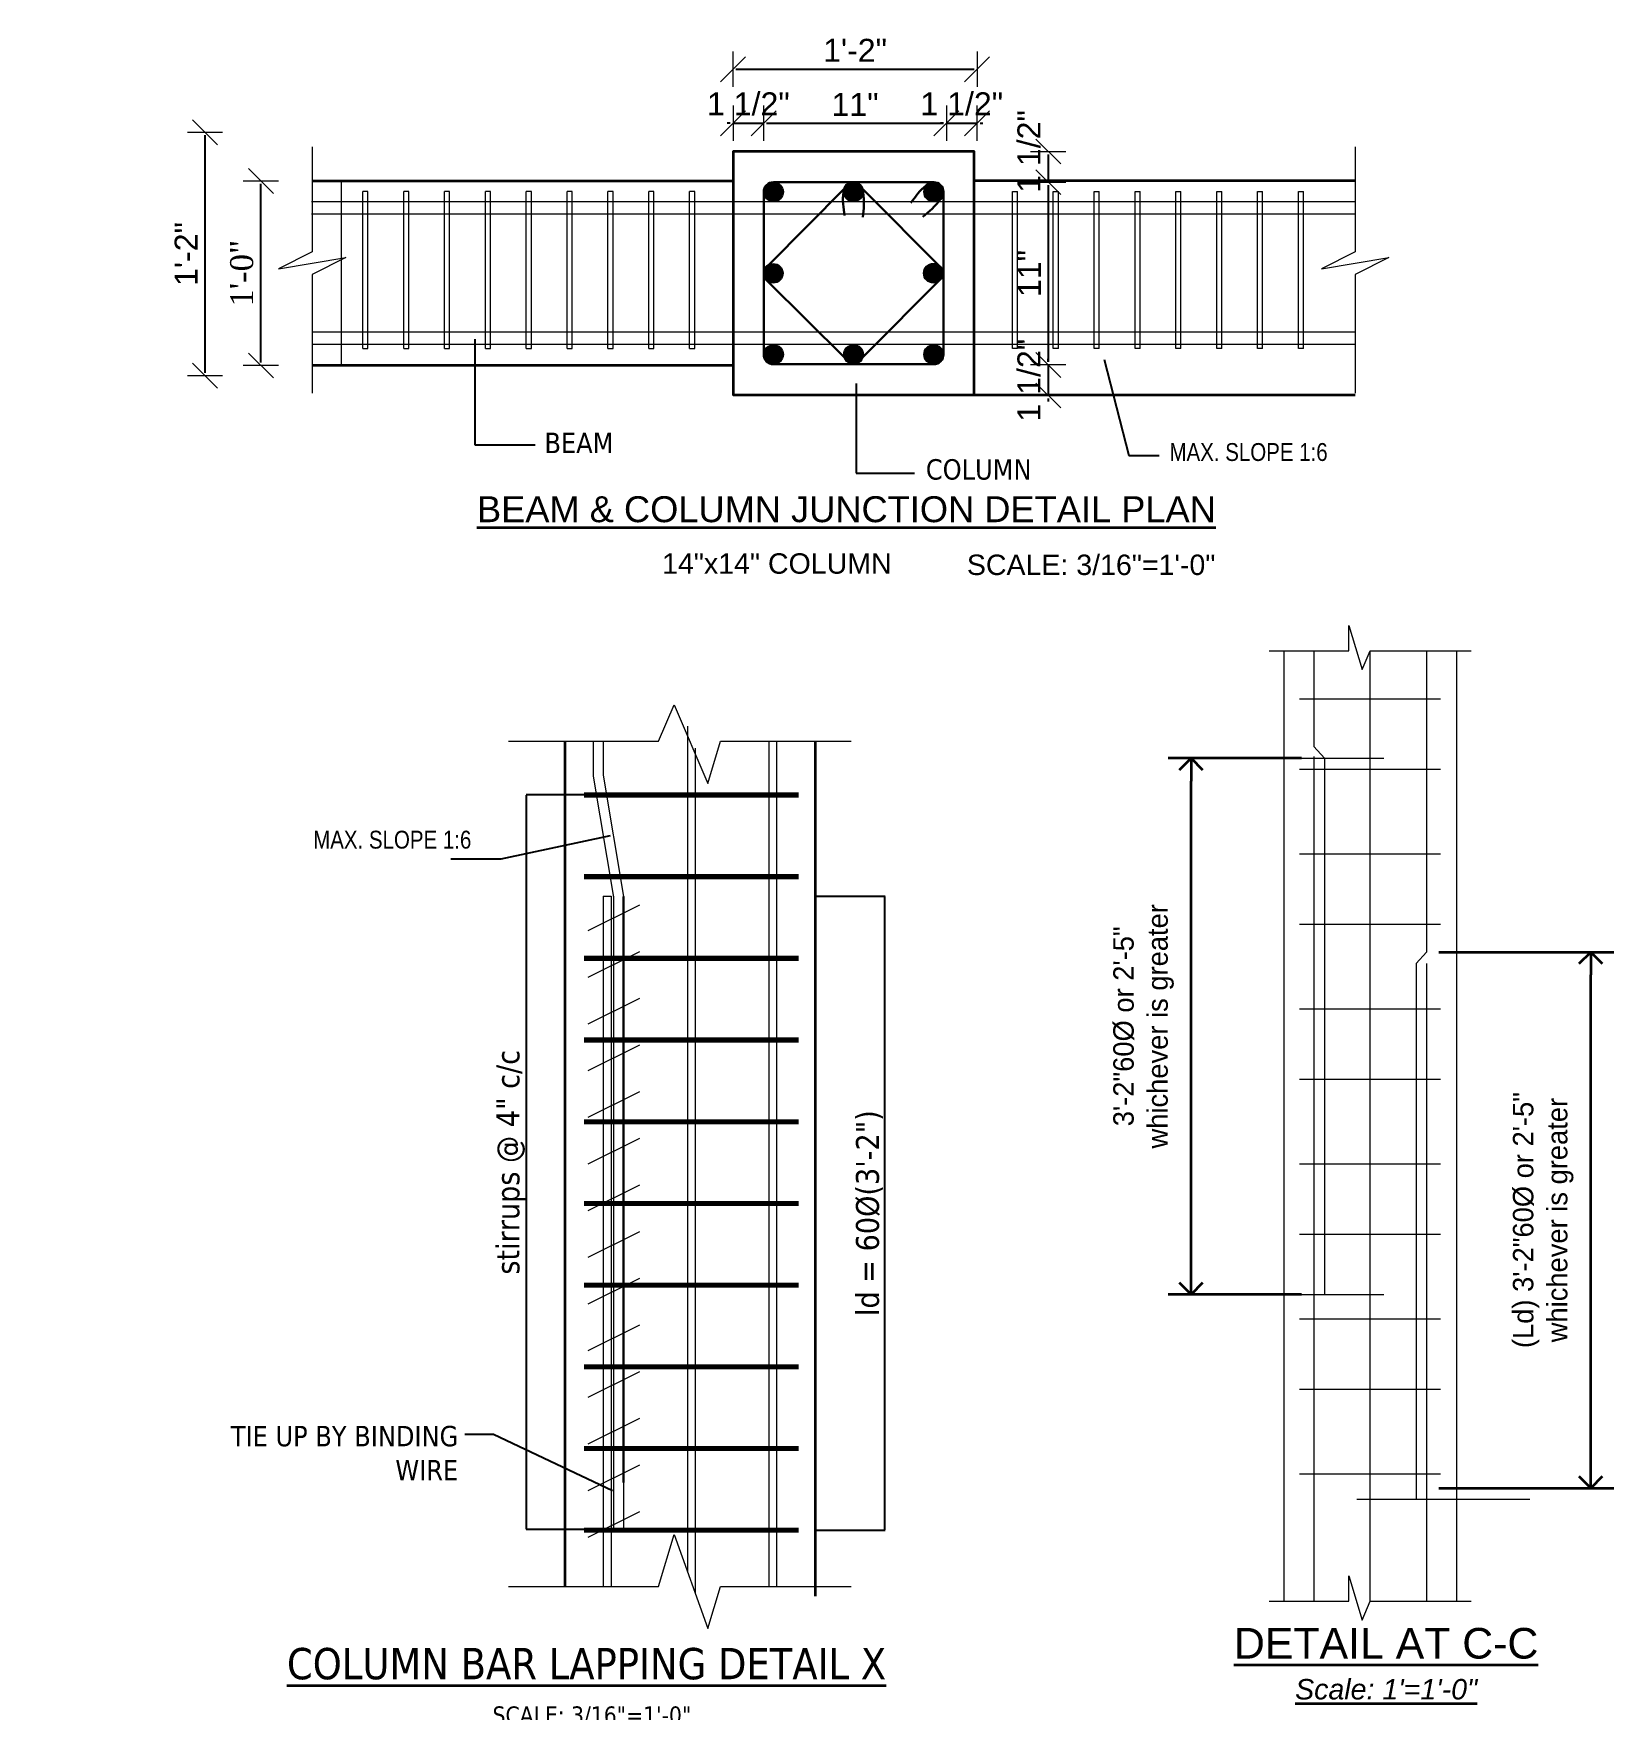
# Model space of a CAD drawing. Header units: inches. Extents: x -12071822 to 12321209, y -1222525 to 1319227.
# Drawn here: x 129872 to 130492, y 48913 to 49570 of the extents above; entities that cross this region are included whole.
import ezdxf

# ---------------------------------------------------------------- set-up
doc = ezdxf.new("R2010")
doc.units = ezdxf.units.IN
doc.header["$MEASUREMENT"] = 0
doc.header["$PDMODE"] = 35
for name, color, linetype, lineweight in [('column rod', 1, 'Continuous', 50), ('D-DIM', 5, 'Continuous', 18), ('DIM', 6, 'Continuous', 9), ('Hatch', 9, 'Continuous', 9), ('OUTLINE', 1, 'Continuous', 25), ('Rebars', 1, 'Continuous', 13), ('REN-1', 212, 'Continuous', 30), ('STIRRUPS', 14, 'Continuous', 18), ('temp-partn', 214, 'Continuous', 15), ('TEXT', 255, 'Continuous', 35), ('texts', 152, 'Continuous', 35), ('TRENCH', 1, 'Continuous', 35), ('Windows', 151, 'Continuous', 15)]:
    doc.layers.add(name, color=color, linetype=linetype, lineweight=lineweight)
doc.styles.add('AERIAL', font='arial.ttf')
doc.styles.add('Capt 1', font='arial.ttf', dxfattribs={"height": 12})
doc.styles.add('PRABIN', font='BKANT.TTF', dxfattribs={"height": 8})
doc.styles.add('TAHOMA', font='tahoma.ttf', dxfattribs={"height": 9})
doc.styles.add('technical', font='technic_.ttf', dxfattribs={"height": 6.5})
doc.styles.add('times new roman', font='times.ttf', dxfattribs={"height": 7})
doc.dimstyles.new('ARROW', dxfattribs={"dimscale": 96, "dimtxt": 9, "dimasz": 0.125, "dimexe": 0.078125, "dimexo": 0.09375, "dimgap": 0.03125, "dimtad": 1, "dimdec": 0, "dimzin": 3, "dimdsep": 46, "dimlunit": 4, "dimtxsty": 'TAHOMA', "dimcen": 0.09375, "dimclrd": 256, "dimclre": 256, "dimclrt": 256, "dimadec": 0, "dimazin": 0, "dimtfac": 1, "dimtdec": 0, "dimtmove": 0, "dimatfit": 3, "dimfxl": 1, "dimfrac": 2, "dimtolj": 1, "dimtzin": 0, "dimarcsym": 0})
doc.dimstyles.new("Copy of S-2'", dxfattribs={"dimscale": 96, "dimtxt": 9, "dimasz": 0.09375, "dimexe": 0.09375, "dimexo": 0.09375, "dimgap": 0.0625, "dimtad": 1, "dimdec": 0, "dimlfac": 0.25, "dimzin": 3, "dimdsep": 46, "dimlunit": 3, "dimtxsty": 'PRABIN', "dimblk": 'OPEN90', "dimcen": 0.09375, "dimdle": 0.09375, "dimclrd": 256, "dimclre": 34, "dimclrt": 256, "dimadec": 0, "dimazin": 1, "dimtfac": 1, "dimtdec": 0, "dimtix": 1, "dimtmove": 0, "dimatfit": 3, "dimldrblk": 'DOTSMALL', "dimfxl": 1, "dimtolj": 1, "dimtzin": 1, "dimarcsym": 0})
doc.dimstyles.new("gan1'", dxfattribs={"dimscale": 96, "dimtxt": 0.09375, "dimasz": 0.012, "dimexe": 0.09375, "dimexo": 0.15625, "dimgap": 0.03, "dimtad": 1, "dimdec": 1, "dimlfac": 0.125, "dimzin": 3, "dimdsep": 46, "dimlunit": 4, "dimtxsty": 'times new roman', "dimblk": 'gg', "dimcen": 0.09375, "dimdle": 0.09375, "dimse1": 1, "dimse2": 1, "dimclre": 34, "dimadec": 0, "dimazin": 0, "dimtfac": 1, "dimtdec": 1, "dimtix": 1, "dimtmove": 0, "dimatfit": 3, "dimfxl": 1, "dimfrac": 2, "dimtolj": 1, "dimtzin": 1, "dimarcsym": 0})

# ---------------------------------------------------------------- blocks, each defined once
blk = doc.blocks.new('*D721')
at = {"layer": 'Defpoints', "color": 0, "lineweight": -3, "transparency": 16777216}
for p in [(81384.01, 74775.59), (81446, 74775.59), (81446, 74487.82)]:
    blk.add_point(p, dxfattribs=at)
at = {"layer": 'DIM', "color": 0, "lineweight": -2, "transparency": 16777216}
for p, q in [((81445.75, 74775.59), (81383.93, 74775.59)), ((81384.01, 74487.95), (81384.01, 74775.47)), ((81445.75, 74487.82), (81383.93, 74487.82))]:
    blk.add_line(p, q, dxfattribs=at)
at = {"layer": 'DIM', "color": 0, "lineweight": -3, "transparency": 16777216}
for points in [[(81383.99, 74775.47), (81384.03, 74775.47), (81384.01, 74775.59)], [(81383.99, 74487.95), (81384.03, 74487.95), (81384.01, 74487.82)]]:
    blk.add_solid(points, dxfattribs=at)
at = {"layer": 'DIM', "color": 7, "transparency": 16777216, "insert": (81378.03, 74631.71), "char_height": 9, "attachment_point": 5, "rotation": 90, "style": 'TAHOMA'}
blk.add_mtext('\\A1;stirrups @ 4" c/c', dxfattribs=at)
blk = doc.blocks.new('*D722')
at = {"layer": 'Defpoints', "color": 0, "lineweight": -3, "transparency": 16777216}
for p in [(81497.08, 74735.98), (81524.36, 74735.98), (81497.08, 74487.59)]:
    blk.add_point(p, dxfattribs=at)
at = {"layer": 'DIM', "color": 0, "lineweight": -2, "transparency": 16777216}
for p, q in [((81497.33, 74735.98), (81524.44, 74735.98)), ((81524.36, 74487.72), (81524.36, 74735.85)), ((81497.33, 74487.59), (81524.44, 74487.59))]:
    blk.add_line(p, q, dxfattribs=at)
at = {"layer": 'DIM', "color": 0, "lineweight": -3, "transparency": 16777216}
for points in [[(81524.34, 74735.85), (81524.38, 74735.85), (81524.36, 74735.98)], [(81524.34, 74487.72), (81524.38, 74487.72), (81524.36, 74487.59)]]:
    blk.add_solid(points, dxfattribs=at)
at = {"layer": 'DIM', "color": 7, "transparency": 16777216, "insert": (81518.38, 74611.78), "char_height": 9, "attachment_point": 5, "rotation": 90, "style": 'TAHOMA'}
blk.add_mtext('\\A1;ld = 60%%C(3\'-2")', dxfattribs=at)
blk = doc.blocks.new('_Open90')
at = {"color": 0, "linetype": 'ByBlock', "lineweight": -2}
for p, q in [((0, 0), (-1, 0)), ((-0.5, 0.5), (0, 0)), ((0, 0), (-0.5, -0.5))]:
    blk.add_line(p, q, dxfattribs=at)
blk = doc.blocks.new('*D716')
at = {"layer": 'Defpoints', "color": 0, "lineweight": 35, "transparency": 16777216}
for p in [(91107.77, -154925.31), (91176.36, -154925.31), (91107.77, -155135.3)]:
    blk.add_point(p, dxfattribs=at)
at = {"layer": 'DIM', "color": 34, "lineweight": -2, "transparency": 16777216}
for p, q in [((91116.77, -154925.31), (91185.36, -154925.31)), ((91116.77, -155135.3), (91185.36, -155135.3))]:
    blk.add_line(p, q, dxfattribs=at)
at = {"layer": 'DIM', "lineweight": -2, "transparency": 16777216}
blk.add_line((91176.36, -155126.3), (91176.36, -154934.31), dxfattribs=at)
at = {"layer": 'DIM', "lineweight": -2, "transparency": 16777216, "xscale": 9, "yscale": 9, "zscale": 9}
for p, rotation in [((91176.36, -154925.31), 90), ((91176.36, -155135.3), 270)]:
    blk.add_blockref('_Open90', p, dxfattribs=dict(at, rotation=rotation))
at = {"layer": 'DIM', "transparency": 16777216, "insert": (91157.72, -155030.31), "char_height": 8, "attachment_point": 5, "rotation": 90, "style": 'PRABIN'}
blk.add_mtext('\\A1;(Ld) 3\'-2"60%%C or 2\'-5" \\Pwhichever is greater', dxfattribs=at)
blk = doc.blocks.new('_DotSmall')
at = {"color": 0, "linetype": 'ByBlock', "const_width": 0.5}
blk.add_lwpolyline([(-0.0625, 0, 1), (0.0625, 0, 1)], format="xyb", close=True, dxfattribs=at)
blk = doc.blocks.new('*D717')
at = {"layer": 'Defpoints', "color": 0, "lineweight": 35, "transparency": 16777216}
for p in [(91019.78, -154849.42), (91072.05, -154849.42), (91072.05, -155059.4)]:
    blk.add_point(p, dxfattribs=at)
at = {"layer": 'DIM', "color": 34, "lineweight": -2, "transparency": 16777216}
for p, q in [((91063.05, -154849.42), (91010.78, -154849.42)), ((91063.05, -155059.4), (91010.78, -155059.4))]:
    blk.add_line(p, q, dxfattribs=at)
at = {"layer": 'DIM', "lineweight": -2, "transparency": 16777216}
blk.add_line((91019.78, -155050.4), (91019.78, -154858.42), dxfattribs=at)
at = {"layer": 'DIM', "lineweight": -2, "transparency": 16777216, "xscale": 9, "yscale": 9, "zscale": 9}
for p, rotation in [((91019.78, -154849.42), 90), ((91019.78, -155059.4), 270)]:
    blk.add_blockref('_Open90', p, dxfattribs=dict(at, rotation=rotation))
at = {"layer": 'DIM', "transparency": 16777216, "insert": (91001.19, -154954.41), "char_height": 8, "attachment_point": 5, "rotation": 90, "style": 'PRABIN'}
blk.add_mtext('\\A1;3\'-2"60%%C or 2\'-5" \\Pwhichever is greater', dxfattribs=at)
blk = doc.blocks.new('gg')
at = {"layer": 'DIM'}
for p, q in [((0, 6), (0, -6)), ((-4.24, -4.24), (4.24, 4.24))]:
    blk.add_line(p, q, dxfattribs=at)
blk = doc.blocks.new('*D850')
at = {"layer": 'Defpoints', "color": 0, "transparency": 16777216}
for p in [(80811.99, 74577.49), (80849.18, 74577.49), (80841.38, 74505.19)]:
    blk.add_point(p, dxfattribs=at)
at = {"layer": 'DIM', "color": 0, "lineweight": -2, "transparency": 16777216}
blk.add_line((80811.99, 74506.34), (80811.99, 74576.34), dxfattribs=at)
at = {"layer": 'DIM', "color": 0, "lineweight": -2, "transparency": 16777216, "xscale": 1.152, "yscale": 1.152, "zscale": 1.152}
for p, rotation in [((80811.99, 74577.49), 90), ((80811.99, 74505.19), 270)]:
    blk.add_blockref('gg', p, dxfattribs=dict(at, rotation=rotation))
at = {"layer": 'DIM', "color": 0, "transparency": 16777216, "insert": (80804.53, 74541.34), "char_height": 9, "attachment_point": 5, "rotation": 90, "style": 'times new roman'}
blk.add_mtext('\\A1;1\'-0"', dxfattribs=at)
blk = doc.blocks.new('*D851')
at = {"layer": 'D-DIM', "color": 0, "lineweight": -2, "transparency": 16777216}
blk.add_line((80790.11, 74502.35), (80790.11, 74595.37), dxfattribs=at)
at = {"layer": 'Defpoints', "color": 0, "transparency": 16777216}
for p in [(80790.11, 74596.52), (81038.53, 74596.52), (81033.18, 74501.19)]:
    blk.add_point(p, dxfattribs=at)
at = {"layer": 'D-DIM', "color": 0, "lineweight": -2, "transparency": 16777216, "xscale": 1.152, "yscale": 1.152, "zscale": 1.152}
for p, rotation in [((80790.11, 74596.52), 90), ((80790.11, 74501.19), 270)]:
    blk.add_blockref('gg', p, dxfattribs=dict(at, rotation=rotation))
at = {"layer": 'D-DIM', "color": 0, "transparency": 16777216, "insert": (80782.71, 74548.86), "char_height": 9, "attachment_point": 5, "rotation": 90, "style": 'AERIAL'}
blk.add_mtext('\\A1;1\'-2"', dxfattribs=at)
blk = doc.blocks.new('*D852')
at = {"layer": 'D-DIM', "color": 0, "lineweight": -2, "transparency": 16777216}
for p, q in [((80995.78, 74600.07), (80994.63, 74600.07)), ((80996.93, 74600.07), (81008.93, 74600.07)), ((81010.08, 74600.07), (81011.23, 74600.07))]:
    blk.add_line(p, q, dxfattribs=at)
at = {"layer": 'Defpoints', "color": 0, "transparency": 16777216}
for p in [(81008.93, 74600.07), (80996.93, 74585.01), (81008.93, 74555.74)]:
    blk.add_point(p, dxfattribs=at)
at = {"layer": 'D-DIM', "color": 0, "lineweight": -2, "transparency": 16777216, "xscale": 1.152, "yscale": 1.152, "zscale": 1.152}
blk.add_blockref('gg', (80996.93, 74600.07), dxfattribs=at)
at = {"layer": 'D-DIM', "color": 0, "lineweight": -2, "transparency": 16777216, "xscale": 1.152, "yscale": 1.152, "zscale": 1.152, "rotation": 180}
blk.add_blockref('gg', (81008.93, 74600.07), dxfattribs=at)
at = {"layer": 'D-DIM', "color": 0, "transparency": 16777216, "insert": (81002.93, 74607.61), "char_height": 9, "attachment_point": 5, "style": 'AERIAL'}
blk.add_mtext('\\A1;1 1/2"', dxfattribs=at)
blk = doc.blocks.new('*D853')
at = {"layer": 'D-DIM', "color": 0, "lineweight": -2, "transparency": 16777216}
blk.add_line((81010.08, 74600.07), (81079.36, 74600.07), dxfattribs=at)
at = {"layer": 'Defpoints', "color": 0, "transparency": 16777216}
for p in [(81080.51, 74600.07), (81080.51, 74567.51), (81008.93, 74555.74)]:
    blk.add_point(p, dxfattribs=at)
at = {"layer": 'D-DIM', "color": 0, "lineweight": -2, "transparency": 16777216, "xscale": 1.152, "yscale": 1.152, "zscale": 1.152, "rotation": 180}
blk.add_blockref('gg', (81008.93, 74600.07), dxfattribs=at)
at = {"layer": 'D-DIM', "color": 0, "lineweight": -2, "transparency": 16777216, "xscale": 1.152, "yscale": 1.152, "zscale": 1.152}
blk.add_blockref('gg', (81080.51, 74600.07), dxfattribs=at)
at = {"layer": 'D-DIM', "color": 0, "transparency": 16777216, "insert": (81044.72, 74607.47), "char_height": 9, "attachment_point": 5, "style": 'AERIAL'}
blk.add_mtext('\\A1;11"', dxfattribs=at)
blk = doc.blocks.new('*D854')
at = {"layer": 'D-DIM', "color": 0, "lineweight": -2, "transparency": 16777216}
for p, q in [((81079.36, 74600.07), (81078.21, 74600.07)), ((81080.51, 74600.07), (81092.51, 74600.07)), ((81093.66, 74600.07), (81094.82, 74600.07))]:
    blk.add_line(p, q, dxfattribs=at)
at = {"layer": 'Defpoints', "color": 0, "transparency": 16777216}
for p in [(81092.51, 74600.07), (81092.51, 74572.49), (81080.51, 74567.51)]:
    blk.add_point(p, dxfattribs=at)
at = {"layer": 'D-DIM', "color": 0, "lineweight": -2, "transparency": 16777216, "xscale": 1.152, "yscale": 1.152, "zscale": 1.152}
blk.add_blockref('gg', (81080.51, 74600.07), dxfattribs=at)
at = {"layer": 'D-DIM', "color": 0, "lineweight": -2, "transparency": 16777216, "xscale": 1.152, "yscale": 1.152, "zscale": 1.152, "rotation": 180}
blk.add_blockref('gg', (81092.51, 74600.07), dxfattribs=at)
at = {"layer": 'D-DIM', "color": 0, "transparency": 16777216, "insert": (81086.51, 74607.61), "char_height": 9, "attachment_point": 5, "style": 'AERIAL'}
blk.add_mtext('\\A1;1 1/2"', dxfattribs=at)
blk = doc.blocks.new('*D855')
at = {"layer": 'D-DIM', "color": 0, "lineweight": -2, "transparency": 16777216}
blk.add_line((80998.08, 74621.24), (81091.36, 74621.24), dxfattribs=at)
at = {"layer": 'Defpoints', "color": 0, "transparency": 16777216}
for p in [(81092.51, 74621.24), (80996.93, 74579.28), (81092.51, 74580.43)]:
    blk.add_point(p, dxfattribs=at)
at = {"layer": 'D-DIM', "color": 0, "lineweight": -2, "transparency": 16777216, "xscale": 1.152, "yscale": 1.152, "zscale": 1.152, "rotation": 180}
blk.add_blockref('gg', (80996.93, 74621.24), dxfattribs=at)
at = {"layer": 'D-DIM', "color": 0, "lineweight": -2, "transparency": 16777216, "xscale": 1.152, "yscale": 1.152, "zscale": 1.152}
blk.add_blockref('gg', (81092.51, 74621.24), dxfattribs=at)
at = {"layer": 'D-DIM', "color": 0, "transparency": 16777216, "insert": (81044.72, 74628.64), "char_height": 9, "attachment_point": 5, "style": 'AERIAL'}
blk.add_mtext('\\A1;1\'-2"', dxfattribs=at)
blk = doc.blocks.new('*D856')
at = {"layer": 'D-DIM', "color": 0, "lineweight": -2, "transparency": 16777216}
blk.add_line((81120.41, 74587.85), (81120.41, 74578.16), dxfattribs=at)
at = {"layer": 'Defpoints', "color": 0, "transparency": 16777216}
for p in [(81105.35, 74589), (81076.08, 74577), (81120.41, 74577)]:
    blk.add_point(p, dxfattribs=at)
at = {"layer": 'D-DIM', "color": 0, "lineweight": -2, "transparency": 16777216, "xscale": 1.152, "yscale": 1.152, "zscale": 1.152}
for p, rotation in [((81120.41, 74589), 90), ((81120.41, 74577), 270)]:
    blk.add_blockref('gg', p, dxfattribs=dict(at, rotation=rotation))
at = {"layer": 'D-DIM', "color": 0, "transparency": 16777216, "insert": (81112.88, 74589), "char_height": 9, "attachment_point": 5, "rotation": 90, "style": 'AERIAL'}
blk.add_mtext('\\A1;1 1/2"', dxfattribs=at)
blk = doc.blocks.new('*D857')
at = {"layer": 'D-DIM', "color": 0, "lineweight": -2, "transparency": 16777216}
blk.add_line((81120.41, 74575.85), (81120.41, 74506.57), dxfattribs=at)
at = {"layer": 'Defpoints', "color": 0, "transparency": 16777216}
for p in [(81076.08, 74577), (81087.85, 74505.42), (81120.41, 74505.42)]:
    blk.add_point(p, dxfattribs=at)
at = {"layer": 'D-DIM', "color": 0, "lineweight": -2, "transparency": 16777216, "xscale": 1.152, "yscale": 1.152, "zscale": 1.152}
for p, rotation in [((81120.41, 74577), 90), ((81120.41, 74505.42), 270)]:
    blk.add_blockref('gg', p, dxfattribs=dict(at, rotation=rotation))
at = {"layer": 'D-DIM', "color": 0, "transparency": 16777216, "insert": (81113.02, 74541.21), "char_height": 9, "attachment_point": 5, "rotation": 90, "style": 'AERIAL'}
blk.add_mtext('\\A1;11"', dxfattribs=at)
blk = doc.blocks.new('*D858')
at = {"layer": 'D-DIM', "color": 0, "lineweight": -2, "transparency": 16777216}
for p, q in [((81120.41, 74506.57), (81120.41, 74507.73)), ((81120.41, 74505.42), (81120.41, 74493.42)), ((81120.41, 74492.27), (81120.41, 74491.12))]:
    blk.add_line(p, q, dxfattribs=at)
at = {"layer": 'Defpoints', "color": 0, "transparency": 16777216}
for p in [(81087.85, 74505.42), (81092.83, 74493.42), (81120.41, 74493.42)]:
    blk.add_point(p, dxfattribs=at)
at = {"layer": 'D-DIM', "color": 0, "lineweight": -2, "transparency": 16777216, "xscale": 1.152, "yscale": 1.152, "zscale": 1.152}
for p, rotation in [((81120.41, 74505.42), 270), ((81120.41, 74493.42), 90)]:
    blk.add_blockref('gg', p, dxfattribs=dict(at, rotation=rotation))
at = {"layer": 'D-DIM', "color": 0, "transparency": 16777216, "insert": (81112.88, 74499.42), "char_height": 9, "attachment_point": 5, "rotation": 90, "style": 'AERIAL'}
blk.add_mtext('\\A1;1 1/2"', dxfattribs=at)
blk = doc.blocks.new('TUYTFH')
at = {"layer": 'DIM'}
for p, q in [((81428.33, 74732.42), (81408.09, 74722.31)), ((81428.33, 74714.15), (81408.09, 74704.03)), ((81428.33, 74695.87), (81408.09, 74685.76)), ((81428.33, 74677.59), (81408.09, 74667.48)), ((81428.33, 74659.32), (81408.09, 74649.2)), ((81428.33, 74641.04), (81408.09, 74630.93)), ((81428.33, 74622.77), (81408.09, 74612.65)), ((81428.33, 74604.49), (81408.09, 74594.38)), ((81428.33, 74586.21), (81408.09, 74576.1)), ((81428.33, 74567.94), (81408.09, 74557.82)), ((81428.33, 74549.66), (81408.09, 74539.55)), ((81428.33, 74531.38), (81408.09, 74521.27)), ((81428.33, 74513.11), (81408.09, 74503)), ((81428.33, 74494.83), (81408.09, 74484.72)), ((81414.08, 74465.52), (81417.15, 74465.52))]:
    blk.add_line(p, q, dxfattribs=at)
at = {"layer": 'Hatch'}
for p, q in [((81447.05, 74802.49), (81447.05, 74471.4)), ((81450.12, 74793.9), (81450.12, 74462.81)), ((81414.08, 74735.98), (81417.15, 74735.98))]:
    blk.add_line(p, q, dxfattribs=at)
for points in [[(81377.03, 74796.62), (81435.73, 74796.62), (81441.88, 74810.92), (81455.04, 74780.13), (81460.02, 74796.62), (81511.2, 74796.62)], [(81410.17, 74796.62), (81410.17, 74783), (81418.08, 74735.5), (81418.08, 74487.82)], [(81414.08, 74796.62), (81414.08, 74783.32), (81422, 74735.82), (81422, 74487.82)], [(81479.01, 74465.52), (81479.01, 74796.62)], [(81482.08, 74465.52), (81482.08, 74796.62)], [(81414.08, 74735.98), (81414.08, 74465.52)], [(81417.15, 74735.98), (81417.15, 74465.52)], [(81418.08, 74735.98), (81418.08, 74487.59)], [(81377.03, 74465.52), (81435.73, 74465.52), (81441.88, 74485.86), (81455.04, 74449.04), (81460.02, 74465.52), (81511.2, 74465.52)]]:
    blk.add_lwpolyline(points, dxfattribs=at)
at = {"layer": 'REN-1', "ltscale": 0.75}
blk.add_line((81422, 74735.82), (81422, 74506.31), dxfattribs=at)
at = {"layer": 'STIRRUPS', "const_width": 2}
for points in [[(81490.58, 74775.59), (81406.58, 74775.59)], [(81490.58, 74743.59), (81406.58, 74743.59)], [(81490.58, 74711.59), (81406.58, 74711.59)], [(81490.58, 74679.59), (81406.58, 74679.59)], [(81490.58, 74647.59), (81406.58, 74647.59)], [(81490.58, 74615.59), (81406.58, 74615.59)], [(81490.58, 74583.59), (81406.58, 74583.59)], [(81490.58, 74551.59), (81406.58, 74551.59)], [(81490.58, 74519.59), (81406.58, 74519.59)], [(81490.58, 74487.59), (81406.58, 74487.59)]]:
    blk.add_lwpolyline(points, dxfattribs=at)
at = {"layer": 'TRENCH'}
for p, q in [((81399.08, 74796.62), (81399.08, 74465.52)), ((81497.08, 74796.62), (81497.08, 74461.73))]:
    blk.add_line(p, q, dxfattribs=at)
at = {"layer": 'TEXT'}
for s, height, style, p in [('MAX. SLOPE 1:6', 7, 'technical', (81300.47, 74754.58)), ('%%UCOLUMN BAR LAPPING DETAIL X', 12.2639, 'TAHOMA', (81290.2, 74429.21))]:
    blk.add_text(s, height=height, dxfattribs=dict(at, style=style)).set_placement(p)
at = {"layer": 'TEXT', "ltscale": 0.5, "style": 'TAHOMA'}
blk.add_text('SCALE: 3/16"=1\'-0"', height=6.75, dxfattribs=at).set_placement((81370.74, 74411.82))
at = {"layer": 'TEXT', "insert": (81357.29, 74528.46), "char_height": 8, "width": 95.9123, "attachment_point": 3, "style": 'TAHOMA'}
blk.add_mtext('TIE UP BY BINDING WIRE', dxfattribs=at)
at = {"layer": 'DIM'}
for base, p1, p2, text, picture, middle in [((81384.01, 74775.59), (81446, 74487.82), (81446, 74775.59), 'stirrups @ 4" c/c', '*D721', (81378.03, 74631.71)), ((81524.36, 74735.98), (81497.08, 74487.59), (81497.08, 74735.98), 'ld = 60%%C(3\'-2")', '*D722', (81518.38, 74611.78))]:
    dim = blk.add_linear_dim(base=base, p1=p1, p2=p2, angle=90, text=text, dimstyle='ARROW', override={"dimscale": 1}, dxfattribs=at)
    dim.commit()
    dim.dimension.update_dxf_attribs({"geometry": picture, "text_midpoint": middle})
for points in [[(81416.8, 74759.57), (81373.95, 74750.44), (81354.33, 74750.44)], [(81417.72, 74503), (81371.1, 74525.12), (81359.84, 74525.12)]]:
    blk.add_leader(points, dimstyle='ARROW', override={"dimscale": 1, "dimgap": 0.03125, "dimtad": 0}, dxfattribs=at)
blk = doc.blocks.new('WEDF')
at = {"layer": 'DIM'}
for p, q in [((91027.55, -154849.42), (91095.3, -154849.42)), ((91027.55, -155059.4), (91095.3, -155059.4)), ((91152.42, -155139.77), (91084.66, -155139.77))]:
    blk.add_line(p, q, dxfattribs=at)
at = {"layer": 'Hatch'}
for p, q in [((91081.64, -154807.32), (91081.64, -154797.42)), ((91081.64, -154797.42), (91086.74, -154814.71)), ((91050.36, -154807.32), (91081.64, -154807.32)), ((91086.74, -154814.71), (91089.91, -154807.32)), ((91089.91, -154807.32), (91129.46, -154807.32)), ((91081.64, -155179.59), (91081.64, -155169.69)), ((91081.64, -155169.69), (91086.74, -155186.98)), ((91050.36, -155179.59), (91081.64, -155179.59)), ((91086.74, -155186.98), (91089.91, -155179.59)), ((91089.91, -155179.59), (91129.46, -155179.59))]:
    blk.add_line(p, q, dxfattribs=at)
at = {"layer": 'OUTLINE', "lineweight": 18, "ltscale": 0.1}
for p, q in [((91056.14, -154807.32), (91056.14, -155179.59)), ((91123.76, -154807.32), (91123.76, -155179.59))]:
    blk.add_line(p, q, dxfattribs=at)
at = {"layer": 'Rebars'}
for p, q in [((91067.87, -154807.32), (91067.87, -154844.86)), ((91089.98, -155179.59), (91089.98, -154807.32)), ((91112.03, -154807.32), (91112.03, -154925.31)), ((91072.05, -154849.42), (91067.87, -154844.86)), ((91067.87, -154848.66), (91067.87, -155179.59)), ((91072.05, -154849.42), (91072.05, -155059.4)), ((91107.92, -154929.79), (91112.03, -154925.31)), ((91107.92, -154929.79), (91107.92, -155139.77)), ((91112.03, -154929.78), (91112.03, -155179.59))]:
    blk.add_line(p, q, dxfattribs=at)
at = {"layer": 'STIRRUPS', "ltscale": 0.1}
for p, q in [((91062.27, -154826.08), (91117.55, -154826.08)), ((91062.27, -154853.68), (91117.55, -154853.68)), ((91062.27, -154886.8), (91117.55, -154886.8)), ((91062.27, -154914.4), (91117.55, -154914.4)), ((91062.27, -154947.52), (91117.55, -154947.52)), ((91062.27, -154975.12), (91117.55, -154975.12)), ((91062.27, -155008.24), (91117.55, -155008.24)), ((91062.27, -155035.84), (91117.55, -155035.84)), ((91062.27, -155068.96), (91117.55, -155068.96)), ((91062.27, -155096.56), (91117.55, -155096.56)), ((91062.27, -155129.68), (91117.55, -155129.68))]:
    blk.add_line(p, q, dxfattribs=at)
at = {"layer": 'texts', "ltscale": 0.1, "insert": (91096.2, -155204.13), "char_height": 12, "width": 399.2872, "attachment_point": 5, "style": 'Capt 1'}
blk.add_mtext('{\\LDETAIL AT C-C\\P\\fArial|b0|i1|c0|p34;\\H0.66667x;Scale: 1\'=1\'-0"}', dxfattribs=at)
at = {"layer": 'DIM'}
for p1, p2, distance, text, picture, middle in [((91072.05, -155059.4), (91072.05, -154849.42), 52.27, '3\'-2"60%%C or 2\'-5" \\Pwhichever is greater', '*D717', (91001.19, -154954.41)), ((91107.77, -155135.3), (91107.77, -154925.31), -68.59, '(Ld) 3\'-2"60%%C or 2\'-5" \\Pwhichever is greater', '*D716', (91157.72, -155030.31))]:
    dim = blk.add_aligned_dim(p1=p1, p2=p2, distance=distance, text=text, dimstyle="Copy of S-2'", dxfattribs=at)
    dim.commit()
    dim.dimension.update_dxf_attribs({"geometry": picture, "text_midpoint": middle})
blk = doc.blocks.new('DTGC')
at = {"layer": 'column rod'}
for points in [[(81008.93, 74573.15, -1), (81016.63, 74573.15, -1)], [(81047.95, 74573.15, -1), (81040.25, 74573.15, -1)], [(81071.67, 74573.15, -1), (81079.37, 74573.15, -1)], [(81008.83, 74541.29, -1), (81016.53, 74541.29, -1)], [(81071.53, 74541.34, -1), (81079.23, 74541.34, -1)], [(81016.63, 74509.53, -1), (81008.93, 74509.53, -1)], [(81048, 74509.53, -1), (81040.3, 74509.53, -1)], [(81079.37, 74509.53, -1), (81071.67, 74509.53, -1)]]:
    blk.add_hatch(color=256, dxfattribs=at).paths.add_polyline_path(points)
at = {"layer": 'D-DIM'}
for p, q in [((80996.93, 74589), (80996.93, 74493.68)), ((80843.39, 74577.49), (80843.39, 74505.19))]:
    blk.add_line(p, q, dxfattribs=at)
at = {"layer": 'DIM'}
for p, q in [((80832.08, 74571.49), (80832.08, 74566.69)), ((80851.93, 74511.86), (80851.93, 74573.32)), ((80853.93, 74573.32), (80851.93, 74573.32)), ((80853.93, 74511.86), (80853.93, 74573.32)), ((80867.93, 74511.86), (80867.93, 74573.32)), ((80869.93, 74573.32), (80867.93, 74573.32)), ((80869.93, 74511.86), (80869.93, 74573.32)), ((80883.93, 74511.86), (80883.93, 74573.32)), ((80885.93, 74573.32), (80883.93, 74573.32)), ((80885.93, 74511.86), (80885.93, 74573.32)), ((80899.93, 74511.86), (80899.93, 74573.32)), ((80901.93, 74573.32), (80899.93, 74573.32)), ((80901.93, 74511.86), (80901.93, 74573.32)), ((80915.93, 74511.86), (80915.93, 74573.32)), ((80917.93, 74573.32), (80915.93, 74573.32)), ((80917.93, 74511.86), (80917.93, 74573.32)), ((80931.93, 74511.86), (80931.93, 74573.32)), ((80933.93, 74573.32), (80931.93, 74573.32)), ((80933.93, 74511.86), (80933.93, 74573.32)), ((80947.93, 74511.86), (80947.93, 74573.32)), ((80949.93, 74573.32), (80947.93, 74573.32)), ((80949.93, 74511.86), (80949.93, 74573.32)), ((80963.93, 74511.86), (80963.93, 74573.32)), ((80965.93, 74573.32), (80963.93, 74573.32)), ((80965.93, 74511.86), (80965.93, 74573.32)), ((80979.93, 74511.86), (80979.93, 74573.32)), ((80981.93, 74573.32), (80979.93, 74573.32)), ((80981.93, 74511.86), (80981.93, 74573.32)), ((81106.37, 74511.86), (81106.37, 74573.32)), ((81106.37, 74573.32), (81108.37, 74573.32)), ((81108.37, 74511.86), (81108.37, 74573.32)), ((81122.37, 74511.86), (81122.37, 74573.32)), ((81122.37, 74573.32), (81124.37, 74573.32)), ((81124.37, 74511.86), (81124.37, 74573.32)), ((81138.37, 74511.86), (81138.37, 74573.32)), ((81138.37, 74573.32), (81140.37, 74573.32)), ((81140.37, 74511.86), (81140.37, 74573.32)), ((81154.37, 74511.86), (81154.37, 74573.32)), ((81154.37, 74573.32), (81156.37, 74573.32)), ((81156.37, 74511.86), (81156.37, 74573.32)), ((81170.37, 74511.86), (81170.37, 74573.32)), ((81170.37, 74573.32), (81172.37, 74573.32)), ((81172.37, 74511.86), (81172.37, 74573.32)), ((81186.37, 74511.86), (81186.37, 74573.32)), ((81186.37, 74573.32), (81188.37, 74573.32)), ((81188.37, 74511.86), (81188.37, 74573.32)), ((81202.37, 74511.86), (81202.37, 74573.32)), ((81202.37, 74573.32), (81204.37, 74573.32)), ((81204.37, 74511.86), (81204.37, 74573.32)), ((81218.37, 74511.86), (81218.37, 74573.32)), ((81218.37, 74573.32), (81220.37, 74573.32)), ((81220.37, 74511.86), (81220.37, 74573.32)), ((80851.93, 74511.86), (80853.93, 74511.86)), ((80867.93, 74511.86), (80869.93, 74511.86)), ((80883.93, 74511.86), (80885.93, 74511.86)), ((80899.93, 74511.86), (80901.93, 74511.86)), ((80915.93, 74511.86), (80917.93, 74511.86)), ((80931.93, 74511.86), (80933.93, 74511.86)), ((80947.93, 74511.86), (80949.93, 74511.86)), ((80963.93, 74511.86), (80965.93, 74511.86)), ((80979.93, 74511.86), (80981.93, 74511.86)), ((81108.37, 74511.86), (81106.37, 74511.86)), ((81124.37, 74511.86), (81122.37, 74511.86)), ((81140.37, 74511.86), (81138.37, 74511.86)), ((81156.37, 74511.86), (81154.37, 74511.86)), ((81172.37, 74511.86), (81170.37, 74511.86)), ((81188.37, 74511.86), (81186.37, 74511.86)), ((81204.37, 74511.86), (81202.37, 74511.86)), ((81220.37, 74511.86), (81218.37, 74511.86))]:
    blk.add_line(p, q, dxfattribs=at)
at = {"layer": 'DIM', "linetype": 'Continuous'}
for points in [[(80832.08, 74590.89), (80832.08, 74549.76), (80818.89, 74543.01), (80845.26, 74547.45), (80832.08, 74540.87), (80832.08, 74494.28)], [(81240.65, 74590.89), (81240.65, 74549.76), (81227.47, 74543.01), (81253.84, 74547.45), (81240.65, 74540.87), (81240.65, 74494.28)]]:
    blk.add_lwpolyline(points, dxfattribs=at)
at = {"layer": 'Hatch'}
for p, q in [((81154.15, 74569.32), (80831.86, 74569.32)), ((81168.85, 74569.32), (81154.37, 74569.32)), ((81240.65, 74569.32), (81168.85, 74569.32)), ((81154.15, 74564.52), (80831.86, 74564.52)), ((81170.46, 74564.52), (81154.37, 74564.52)), ((81240.65, 74564.52), (81170.46, 74564.52)), ((81240.65, 74518.19), (80832.08, 74518.19)), ((81240.65, 74513.39), (80832.08, 74513.39))]:
    blk.add_line(p, q, dxfattribs=at)
for centre in [(81012.78, 74573.15), (81044.1, 74573.15), (81075.52, 74573.15), (81012.68, 74541.29), (81075.38, 74541.34), (81012.78, 74509.53), (81044.15, 74509.53), (81075.52, 74509.53)]:
    blk.add_circle(centre, 3.85, dxfattribs=at)
at = {"layer": 'temp-partn', "lineweight": 30}
blk.add_lwpolyline([(81075.52, 74505.68), (81012.78, 74505.68, -0.414214), (81008.93, 74509.53), (81008.93, 74573.15, -0.414214), (81012.78, 74577), (81075.52, 74577, -0.414214), (81079.37, 74573.15), (81079.37, 74509.53, -0.414214)], format="xyb", close=True, dxfattribs=at)
for points in [[(81011.03, 74544.77), (81040.69, 74574.61)], [(81047.75, 74574.31), (81078.82, 74543.08)], [(81010.75, 74537.95), (81040.69, 74508.18)], [(81047.75, 74508.49), (81078.82, 74539.61)]]:
    blk.add_lwpolyline(points, dxfattribs=at)
blk.add_arc((81012.99, 74541.27), 4, 119.19388, 235.96418, dxfattribs=at)
for points in [[(81044.11, 74577), (81041.37, 74575.91), (81040.21, 74573.12), (81040.65, 74563.92)], [(81044.11, 74577), (81046.82, 74575.84), (81047.91, 74573.02), (81047.78, 74563.24)], [(81078.24, 74575.87), (81075.52, 74577), (81072.74, 74575.81), (81066.63, 74568.92)], [(81078.24, 74575.87), (81079.37, 74573.15), (81078.18, 74570.37), (81071.26, 74563.46)]]:
    blk.add_spline(points, degree=3, dxfattribs=at)
at = {"layer": 'TRENCH'}
for p, q in [((80832.08, 74577.49), (80996.93, 74577.49)), ((81240.65, 74577.49), (81091.37, 74577.49)), ((80996.93, 74505.19), (80832.08, 74505.19)), ((81091.37, 74493.68), (81240.65, 74493.68))]:
    blk.add_line(p, q, dxfattribs=at)
for points in [[(81091.37, 74564.2), (81091.37, 74589), (80996.93, 74589), (80996.93, 74564.2)], [(81091.37, 74493.68), (81091.37, 74589)], [(80996.93, 74564.2), (80996.93, 74519.36)], [(80996.93, 74519.36), (80996.93, 74493.68), (81091.37, 74493.68), (81091.37, 74519.36)]]:
    blk.add_lwpolyline(points, dxfattribs=at)
at = {"layer": 'TEXT'}
for s, height, style, p in [('MAX. SLOPE 1:6', 7, 'technical', (81167.88, 74467.79)), ('%%UBEAM & COLUMN JUNCTION DETAIL PLAN', 10.16, 'AERIAL', (80896.64, 74443.81)), ('14"x14" COLUMN', 8, 'AERIAL', (80969.13, 74423.62)), ('SCALE: 3/16"=1\'-0"', 8, 'AERIAL', (81088.52, 74423.11))]:
    blk.add_text(s, height=height, dxfattribs=dict(at, style=style)).set_placement(p)
at = {"layer": 'TEXT', "char_height": 8, "attachment_point": 1, "style": 'TAHOMA'}
for s, insert in [('\\A1;BEAM', (80923.06, 74478.85)), ('COLUMN', (81072.45, 74468.49))]:
    blk.add_mtext(s, dxfattribs=dict(at, insert=insert))
at = {"layer": 'D-DIM'}
for base, p1, p2, text, picture, middle in [((81092.51, 74621.24), (80996.93, 74579.28), (81092.51, 74580.43), '1\'-2"', '*D855', (81044.72, 74628.64)), ((81080.51, 74600.07), (81008.93, 74555.74), (81080.51, 74567.51), '11"', '*D853', (81044.72, 74607.47))]:
    dim = blk.add_linear_dim(base=base, p1=p1, p2=p2, text=text, dimstyle="gan1'", override={"dimtxsty": 'AERIAL'}, dxfattribs=at)
    dim.commit()
    dim.dimension.update_dxf_attribs({"geometry": picture, "text_midpoint": middle})
for base, p1, p2, picture, middle in [((81008.93, 74600.07), (80996.93, 74585.01), (81008.93, 74555.74), '*D852', (81002.93, 74607.61)), ((81092.51, 74600.07), (81080.51, 74567.51), (81092.51, 74572.49), '*D854', (81086.51, 74607.61))]:
    dim = blk.add_linear_dim(base=base, p1=p1, p2=p2, dimstyle="gan1'", override={"dimtxsty": 'AERIAL'}, dxfattribs=at)
    dim.commit()
    dim.dimension.update_dxf_attribs({"geometry": picture, "text_midpoint": middle})
dim = blk.add_linear_dim(base=(80790.11, 74596.52), p1=(81033.18, 74501.19), p2=(81038.53, 74596.52), angle=90, text='1\'-2"', dimstyle="gan1'", override={"dimtxsty": 'AERIAL'}, dxfattribs=at)
dim.commit()
dim.dimension.update_dxf_attribs({"geometry": '*D851', "text_midpoint": (80790.11, 74548.86), "dimtype": 128})
dim = blk.add_linear_dim(base=(81120.41, 74577), p1=(81105.35, 74589), p2=(81076.08, 74577), angle=270, dimstyle="gan1'", override={"dimtxsty": 'AERIAL', "dimtmove": 2}, dxfattribs=at)
dim.commit()
dim.dimension.update_dxf_attribs({"geometry": '*D856', "text_midpoint": (81112.88, 74589), "dimtype": 128})
dim = blk.add_linear_dim(base=(81120.41, 74505.42), p1=(81076.08, 74577), p2=(81087.85, 74505.42), angle=270, text='11"', dimstyle="gan1'", override={"dimtxsty": 'AERIAL'}, dxfattribs=at)
dim.commit()
dim.dimension.update_dxf_attribs({"geometry": '*D857', "text_midpoint": (81113.02, 74541.21)})
dim = blk.add_linear_dim(base=(81120.41, 74493.42), p1=(81087.85, 74505.42), p2=(81092.83, 74493.42), angle=270, dimstyle="gan1'", override={"dimtxsty": 'AERIAL'}, dxfattribs=at)
dim.commit()
dim.dimension.update_dxf_attribs({"geometry": '*D858', "text_midpoint": (81112.88, 74499.42)})
at = {"layer": 'DIM'}
dim = blk.add_linear_dim(base=(80811.99, 74577.49), p1=(80841.38, 74505.19), p2=(80849.18, 74577.49), angle=90, text='1\'-0"', dimstyle="gan1'", dxfattribs=at)
dim.commit()
dim.dimension.update_dxf_attribs({"geometry": '*D850', "text_midpoint": (80804.53, 74541.34)})
for points in [[(80895.76, 74515.44), (80895.76, 74474.13), (80919.4, 74474.13)], [(81142.35, 74507.54), (81151.99, 74469.93), (81163.81, 74469.93)], [(81045.13, 74498.13), (81045.13, 74463.03), (81067.96, 74463.03)]]:
    blk.add_leader(points, dimstyle='ARROW', override={"dimscale": 1, "dimgap": 0.03125, "dimtad": 0}, dxfattribs=at)

msp = doc.modelspace()

# ---------------------------------------------------------------- linework, layer by layer
at = {"layer": 'Windows'}
msp.add_circle((127888.68, 49173.51), 6257.09, dxfattribs=at)

# ---------------------------------------------------------------- block references
at = {"color": 0, "lineweight": -3}
for name, p in [('DTGC', (49149.36, -25065.37)), ('TUYTFH', (48681.37, -25504))]:
    msp.add_blockref(name, p, dxfattribs=at)
at = {"color": 5, "lineweight": 35}
msp.add_blockref('WEDF', (39305.9, 204135.38), dxfattribs=at)

doc.saveas('drawing.dxf')
